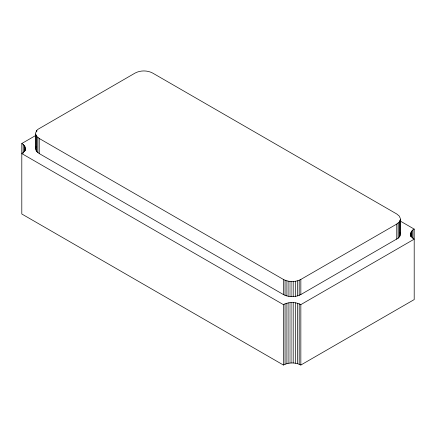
<?xml version="1.0" encoding="UTF-8"?>
<svg xmlns="http://www.w3.org/2000/svg" width="436" height="436" viewBox="0 0 436 436"><rect width="100%" height="100%" fill="white"/><g stroke="black" fill="none" stroke-linecap="round" stroke-linejoin="round"><path stroke-width="0.65" d="M410.587 236.17C410.058 233.26 411.579 230.404 414.2 229.096L400.057 220.932M25.364 149.167L24.258 151.554L21.8 153.581L283.4 304.617C288.736 301.826 295.504 301.826 300.84 304.617L414.2 239.168L411.192 236.334L410.587 234.132M35.676 147.924L36.046 146.703M35.676 134.065L36.782 136.452L39.24 138.479L283.4 279.443C288.736 282.234 295.504 282.234 300.84 279.443L396.76 224.06L399.218 222.038L400.324 219.651M399.954 235.974L400.324 234.753L400.324 218.409L399.218 216.022L396.76 213.994L152.6 73.03C147.264 70.24 140.496 70.24 135.16 73.03L37.861 129.361L36.782 130.435L35.676 132.822L35.676 149.167L36.782 151.554L39.24 153.581L283.4 294.545C288.736 297.336 295.504 297.336 300.84 294.545L398.139 238.214L399.954 235.974L399.954 220.872M414.2 229.096L414.2 299.581L300.84 365.03C295.504 362.24 288.736 362.24 283.4 365.03L21.8 213.994L21.8 143.509L35.899 135.373M21.8 143.509C24.372 144.828 25.98 147.619 25.364 150.524M399.954 232.29L400.324 233.511M412.941 229.946L412.941 238.77M411.933 230.9L411.933 237.685M411.192 231.93L411.192 236.683M410.739 233.02L410.739 236.41M399.218 222.038L399.218 237.14M398.139 223.112L398.139 238.214M396.76 224.06L396.76 239.168M300.84 279.443L300.84 294.545M300.84 304.617L300.84 365.03M299.194 280.239L299.194 295.341M299.194 303.816L299.194 364.229M297.33 280.86L297.33 295.962M297.33 303.194L297.33 363.608M295.314 281.285L295.314 296.387M295.314 302.769L295.314 363.188M293.194 281.498L293.194 296.605M293.194 302.557L293.194 362.97M291.046 281.498L291.046 296.605M291.046 302.557L291.046 362.97M288.926 281.285L288.926 296.387M288.926 302.769L288.926 363.188M286.91 280.86L286.91 295.962M286.91 303.194L286.91 363.608M285.046 280.239L285.046 295.341M285.046 303.816L285.046 364.229M283.4 279.443L283.4 294.545M283.4 304.617L283.4 365.03M39.24 138.479L39.24 153.581M37.861 137.525L37.861 152.633M36.782 130.435L36.782 131.748M36.782 136.452L36.782 151.554M36.046 135.285L36.046 150.387M24.994 146.703L24.994 150.774M24.258 145.537L24.258 151.646M23.184 144.463L23.184 153.287"/></g></svg>
